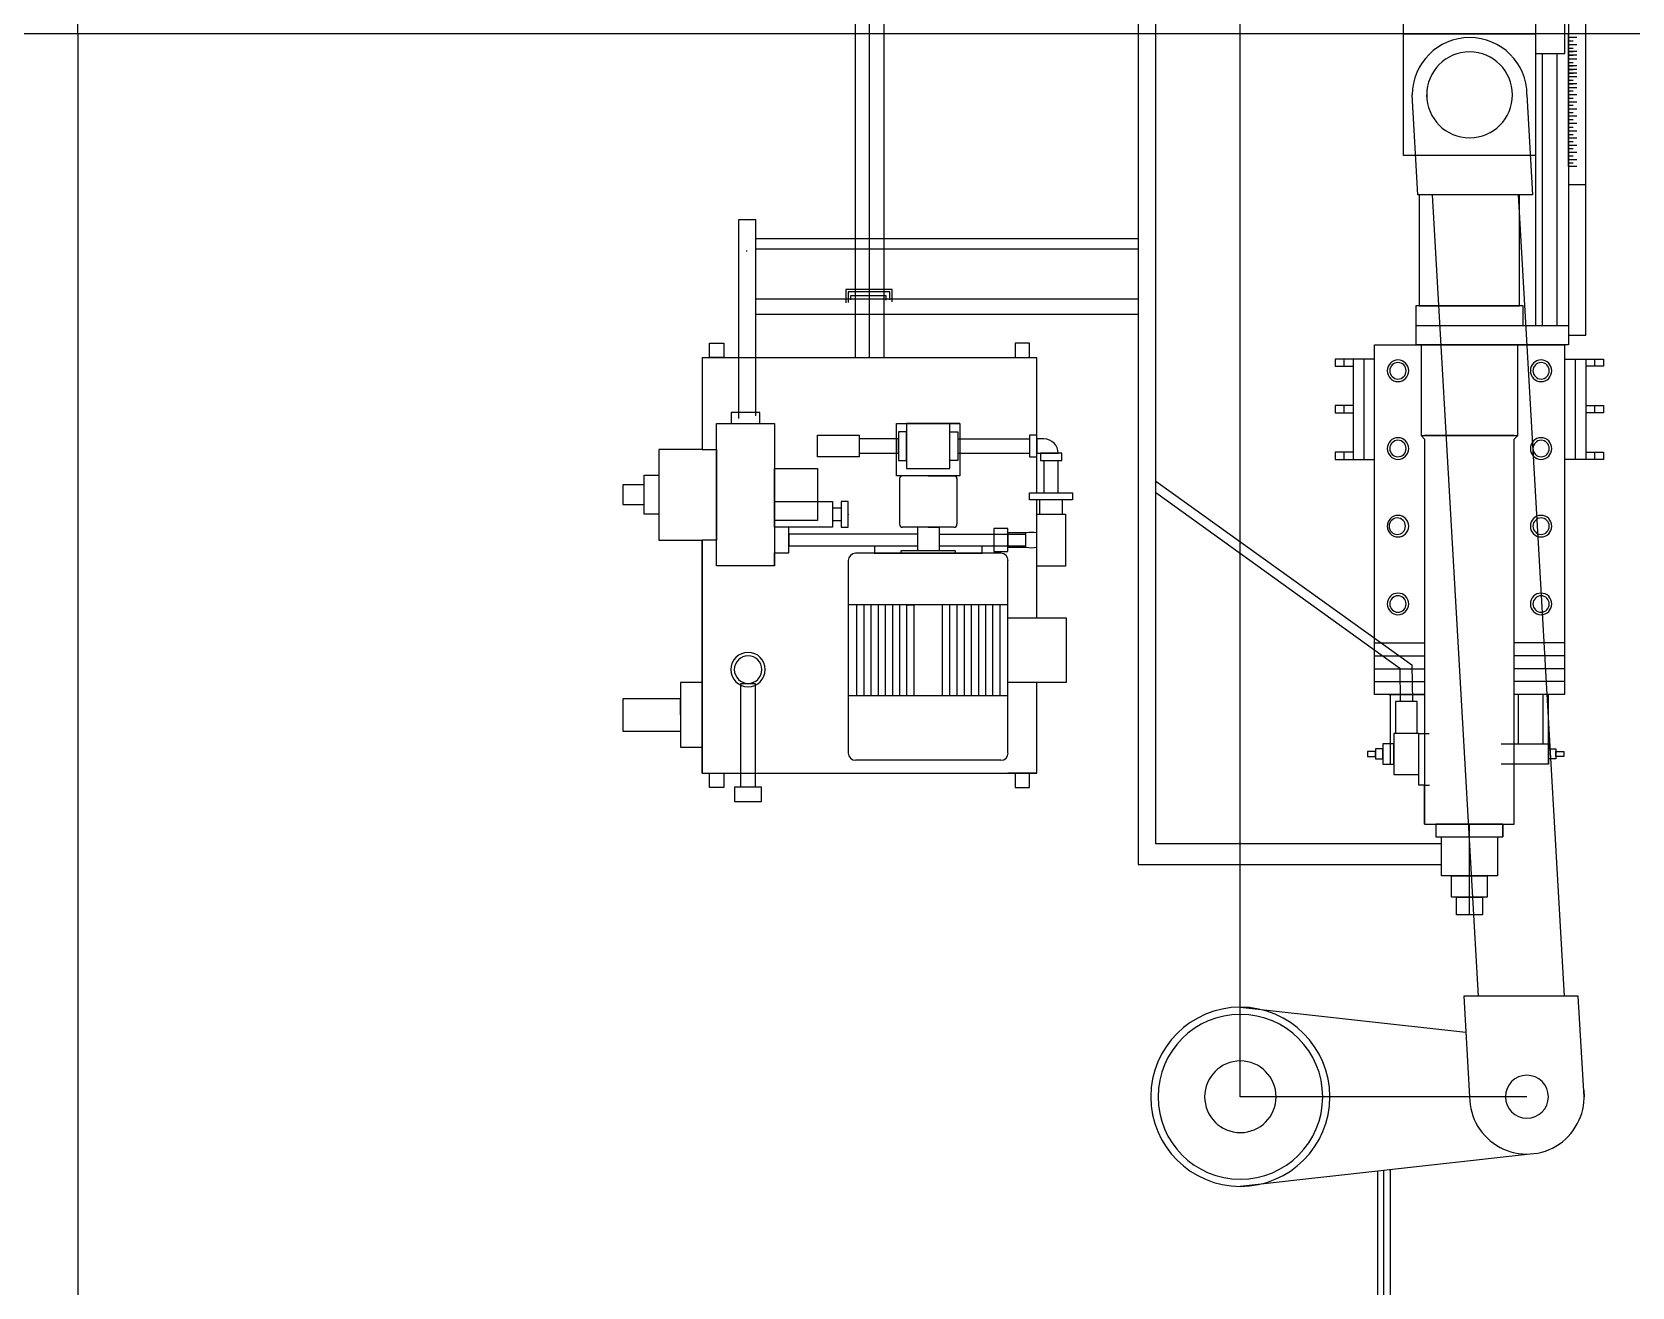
# Model space of a CAD drawing. Header units: inches. Extents: x 23291 to 181956, y 9161 to 51408.
# Drawn here: x 44816 to 47274, y 29985 to 31913 of the extents above; entities that cross this region are included whole.
import ezdxf

# ---------------------------------------------------------------- set-up
doc = ezdxf.new("R2010")
doc.units = ezdxf.units.IN
doc.header["$MEASUREMENT"] = 0
doc.linetypes.add('CENTER2', pattern=[1.125, 0.75, -0.125, 0.125, -0.125])
for name, color, linetype in [('CL', 2, 'Continuous'), ('PDF9_Geometry', 7, 'Continuous'), ('wl 2', 3, 'Continuous')]:
    doc.layers.add(name, color=color, linetype=linetype)

# ---------------------------------------------------------------- blocks, each defined once
blk = doc.blocks.new('2')
at = {"layer": 'PDF9_Geometry', "lineweight": 25}
for p, q in [((28.5852, 30.4683), (28.5852, 32.7103)), ((28.5606, 32.6849), (28.5606, 30.4397)), ((28.1654, 32.0517), (28.1654, 31.1473)), ((28.1853, 31.5995), (28.1853, 32.0517)), ((28.2054, 32.0517), (28.2054, 31.1473)), ((29.1618, 32.0201), (29.1618, 31.5995)), ((29.1857, 31.5995), (29.1857, 32.0201)), ((28.9313, 31.5995), (28.9313, 31.7696)), ((29.1153, 31.7696), (29.1153, 31.5995)), ((29.1563, 31.5995), (29.1563, 31.6266)), ((28.1853, 31.1473), (28.1853, 31.5995)), ((28.9313, 31.5995), (29.1153, 31.5995)), ((28.9313, 31.4296), (28.9313, 31.5995)), ((29.1153, 31.5995), (29.1153, 31.4296)), ((29.1563, 31.5723), (29.1563, 31.5995)), ((29.1618, 31.5949), (29.1618, 31.5999)), ((29.1618, 31.5999), (29.1682, 31.5999)), ((29.1618, 31.5995), (29.1618, 31.1788)), ((29.1857, 31.1788), (29.1857, 31.5995)), ((29.1618, 31.5897), (29.1618, 31.5949)), ((29.1618, 31.5949), (29.1733, 31.5949)), ((29.1618, 31.5847), (29.1618, 31.5897)), ((29.1618, 31.5897), (29.1682, 31.5897)), ((29.1618, 31.5797), (29.1618, 31.5847)), ((29.1618, 31.5847), (29.1733, 31.5847)), ((29.1618, 31.5747), (29.1618, 31.5797)), ((29.1618, 31.5797), (29.1682, 31.5797)), ((29.1733, 31.5747), (29.1618, 31.5747)), ((29.1618, 31.5747), (29.1618, 31.5697)), ((29.1618, 31.5697), (29.1618, 31.5747)), ((29.1618, 31.5747), (29.1682, 31.5747)), ((29.1153, 31.5723), (29.1359, 31.5723)), ((29.1255, 31.1924), (29.1255, 31.5723)), ((29.1359, 31.5723), (29.1563, 31.5723)), ((29.1456, 31.1924), (29.1456, 31.5723)), ((29.1733, 31.5697), (29.1618, 31.5697)), ((29.1618, 31.5697), (29.1618, 31.5647)), ((29.1618, 31.5647), (29.1618, 31.5697)), ((29.1618, 31.5697), (29.1682, 31.5697)), ((29.1618, 31.5597), (29.1618, 31.5647)), ((29.1618, 31.5647), (29.1733, 31.5647)), ((29.1618, 31.5547), (29.1618, 31.5597)), ((29.1618, 31.5597), (29.1682, 31.5597)), ((29.1733, 31.5547), (29.1618, 31.5547)), ((29.1618, 31.5547), (29.1618, 31.5498)), ((29.1618, 31.5498), (29.1618, 31.5547)), ((29.1618, 31.5547), (29.1682, 31.5547)), ((29.1733, 31.5498), (29.1618, 31.5498)), ((29.1618, 31.5498), (29.1618, 31.5448)), ((29.1618, 31.5448), (29.1618, 31.5498)), ((29.1618, 31.5498), (29.1682, 31.5498)), ((29.1733, 31.5448), (29.1618, 31.5448)), ((29.1618, 31.5448), (29.1618, 31.5398)), ((29.1618, 31.5398), (29.1618, 31.5448)), ((29.1618, 31.5448), (29.1682, 31.5448)), ((29.1618, 31.5348), (29.1618, 31.5398)), ((29.1618, 31.5398), (29.1733, 31.5398)), ((29.1618, 31.5298), (29.1618, 31.5348)), ((29.1618, 31.5348), (29.1682, 31.5348)), ((29.1733, 31.5298), (29.1618, 31.5298)), ((29.1618, 31.5298), (29.1618, 31.5248)), ((29.1618, 31.5248), (29.1618, 31.5298)), ((29.1618, 31.5298), (29.1682, 31.5298)), ((28.9512, 31.3745), (28.9432, 31.5144)), ((28.9634, 31.5144), (28.9636, 31.5076)), ((29.1033, 31.5144), (29.1113, 31.3745)), ((29.1618, 31.5198), (29.1618, 31.5248)), ((29.1618, 31.5248), (29.1733, 31.5248)), ((29.1618, 31.5148), (29.1618, 31.5198)), ((29.1618, 31.5198), (29.1682, 31.5198)), ((29.1618, 31.5098), (29.1618, 31.5148)), ((29.1618, 31.5148), (29.1733, 31.5148)), ((29.1618, 31.5048), (29.1618, 31.5098)), ((29.1618, 31.5098), (29.1682, 31.5098)), ((29.1618, 31.4998), (29.1618, 31.5048)), ((29.1618, 31.5048), (29.1733, 31.5048)), ((29.1618, 31.4949), (29.1618, 31.4998)), ((29.1618, 31.4998), (29.1682, 31.4998)), ((29.1618, 31.4899), (29.1618, 31.4949)), ((29.1618, 31.4949), (29.1733, 31.4949)), ((29.1618, 31.4849), (29.1618, 31.4899)), ((29.1618, 31.4899), (29.1682, 31.4899)), ((29.1618, 31.4797), (29.1618, 31.4849)), ((29.1618, 31.4849), (29.1733, 31.4849)), ((29.1618, 31.4747), (29.1618, 31.4797)), ((29.1618, 31.4797), (29.1682, 31.4797)), ((29.1618, 31.4697), (29.1618, 31.4747)), ((29.1618, 31.4747), (29.1733, 31.4747)), ((29.1618, 31.4641), (29.1618, 31.4691)), ((29.1618, 31.4691), (29.1682, 31.4691)), ((29.1618, 31.4591), (29.1618, 31.4641)), ((29.1618, 31.4641), (29.1733, 31.4641)), ((29.1618, 31.4541), (29.1618, 31.4591)), ((29.1618, 31.4591), (29.1682, 31.4591)), ((29.1618, 31.4491), (29.1618, 31.4541)), ((29.1618, 31.4541), (29.1733, 31.4541)), ((29.1618, 31.4441), (29.1618, 31.4491)), ((29.1618, 31.4491), (29.1682, 31.4491)), ((29.1618, 31.4392), (29.1618, 31.4441)), ((29.1618, 31.4441), (29.1733, 31.4441)), ((28.9481, 31.4296), (28.9313, 31.4296)), ((29.1082, 31.4296), (28.9481, 31.4296)), ((29.1153, 31.4296), (29.1082, 31.4296)), ((29.1153, 31.4296), (29.1153, 31.1924)), ((29.1618, 31.4342), (29.1618, 31.4392)), ((29.1618, 31.4392), (29.1682, 31.4392)), ((29.1618, 31.4292), (29.1618, 31.4342)), ((29.1618, 31.4342), (29.1733, 31.4342)), ((29.1618, 31.4242), (29.1618, 31.4292)), ((29.1618, 31.4292), (29.1682, 31.4292)), ((29.1618, 31.4192), (29.1618, 31.4242)), ((29.1618, 31.4242), (29.1733, 31.4242)), ((29.1618, 31.4142), (29.1618, 31.4192)), ((29.1618, 31.4192), (29.1682, 31.4192)), ((29.1733, 31.4142), (29.1618, 31.4142)), ((29.1618, 31.4142), (29.1618, 31.4092)), ((29.1618, 31.4092), (29.1618, 31.4042)), ((29.1618, 31.4042), (29.1618, 31.3992)), ((29.1618, 31.3992), (29.1618, 31.3942)), ((29.0234, 31.3745), (28.9512, 31.3745)), ((28.9532, 31.3745), (28.9532, 31.2195)), ((28.9714, 31.3745), (29.0354, 30.2555)), ((29.1113, 31.3745), (29.0234, 31.3745)), ((29.0914, 31.3745), (29.1554, 30.2555)), ((29.0934, 31.2195), (29.0934, 31.3745)), ((29.1618, 31.3942), (29.1618, 31.3892)), ((29.1618, 31.3892), (29.1857, 31.3892)), ((28.0267, 31.3397), (28.0026, 31.3397)), ((28.0026, 31.3397), (28.0026, 31.0622)), ((28.0267, 31.0662), (28.0267, 31.3397)), ((28.0267, 31.3138), (28.5606, 31.3138)), ((28.0137, 31.2968), (28.0137, 31.2958)), ((28.5606, 31.2988), (28.0267, 31.2988)), ((28.2172, 31.2423), (28.1523, 31.2423)), ((28.1523, 31.2423), (28.1523, 31.2237)), ((28.2136, 31.2393), (28.1556, 31.2393)), ((28.1556, 31.2393), (28.1556, 31.2243)), ((28.2136, 31.2283), (28.2136, 31.2393)), ((28.2172, 31.2253), (28.2172, 31.2423)), ((28.0267, 31.2297), (28.5606, 31.2297)), ((28.2088, 31.2337), (28.1587, 31.2337)), ((28.1587, 31.2337), (28.1587, 31.2283)), ((28.2088, 31.2277), (28.2088, 31.2337)), ((29.0983, 31.2195), (28.9483, 31.2195)), ((28.9483, 31.2195), (28.9483, 31.1652)), ((28.9532, 31.2195), (29.0234, 31.2195)), ((29.0234, 31.2195), (29.0934, 31.2195)), ((29.0983, 31.1924), (29.0983, 31.2195)), ((28.0267, 31.2082), (28.5606, 31.2082)), ((28.9483, 31.1924), (29.1618, 31.1924)), ((29.1618, 31.1924), (29.1618, 31.1652)), ((29.1618, 31.1788), (29.1857, 31.1788)), ((27.9619, 31.1475), (27.9619, 31.1674)), ((27.9619, 31.1674), (27.9818, 31.1674)), ((27.9818, 31.1674), (27.9818, 31.1475)), ((28.4089, 31.1674), (28.389, 31.1674)), ((28.389, 31.1674), (28.389, 31.1475)), ((28.4089, 31.1475), (28.4089, 31.1674)), ((28.8908, 30.6769), (28.8908, 31.1652)), ((28.8908, 31.1652), (28.9559, 31.1652)), ((28.9483, 31.1652), (29.0234, 31.1652)), ((29.1618, 31.1652), (28.9483, 31.1652)), ((28.9559, 31.1652), (28.9559, 31.0387)), ((29.0234, 31.1652), (29.0983, 31.1652)), ((29.0858, 31.1652), (29.1359, 31.1652)), ((29.0907, 31.0387), (29.0907, 31.1652)), ((29.0983, 31.1652), (29.1558, 31.1652)), ((29.1558, 31.1652), (29.1153, 31.1652)), ((29.1456, 31.1652), (29.1357, 31.1652)), ((29.1357, 31.1652), (29.1558, 31.1652)), ((29.1558, 31.1652), (29.1558, 30.6769)), ((28.4189, 31.1473), (27.9519, 31.1473)), ((27.9519, 31.1473), (27.9519, 31.0193)), ((27.9818, 31.1475), (27.9619, 31.1475)), ((28.4189, 30.9588), (28.4189, 31.1473)), ((28.8609, 31.1453), (28.8359, 31.1453)), ((28.8359, 31.1453), (28.8359, 31.1353)), ((28.8359, 31.1353), (28.8609, 31.1353)), ((28.8483, 31.1353), (28.8483, 31.1453)), ((28.8908, 31.1453), (28.8609, 31.1453)), ((28.8609, 31.1453), (28.8609, 31.0053)), ((28.8757, 31.1453), (28.8757, 31.0053)), ((29.1558, 31.1453), (29.1857, 31.1453)), ((29.1709, 31.1453), (29.1709, 31.0053)), ((29.1857, 31.1453), (29.1857, 31.0053)), ((29.1857, 31.1453), (29.2107, 31.1453)), ((29.2107, 31.1353), (29.1857, 31.1353)), ((29.1983, 31.1353), (29.1983, 31.1453)), ((29.2107, 31.1453), (29.2107, 31.1353)), ((28.0323, 31.0706), (27.9924, 31.0706)), ((27.9924, 31.0706), (27.9924, 31.0556)), ((28.0323, 31.0556), (28.0323, 31.0706)), ((28.8609, 31.0804), (28.8359, 31.0804)), ((28.8359, 31.0804), (28.8359, 31.0704)), ((28.8359, 31.0704), (28.8609, 31.0704)), ((28.8483, 31.0704), (28.8483, 31.0804)), ((29.1857, 31.0804), (29.2107, 31.0804)), ((29.2107, 31.0704), (29.1857, 31.0704)), ((29.1983, 31.0704), (29.1983, 31.0804)), ((29.2107, 31.0804), (29.2107, 31.0704)), ((27.9718, 30.956), (27.9718, 31.0556)), ((27.9718, 31.0556), (28.0529, 31.0556)), ((27.9924, 31.0556), (28.0123, 31.0556)), ((28.0123, 31.0556), (28.0323, 31.0556)), ((28.0529, 31.0556), (28.0529, 30.8566)), ((28.1129, 31.0089), (28.1129, 31.0389)), ((28.1129, 31.0389), (28.1709, 31.0389)), ((28.1709, 31.0389), (28.1709, 31.0239)), ((28.2229, 30.9924), (28.2229, 31.0556)), ((28.2229, 31.0556), (28.3117, 31.0556)), ((28.2371, 31.0439), (28.226, 31.0439)), ((28.226, 31.0439), (28.226, 31.0039)), ((28.2674, 31.0556), (28.2371, 31.0556)), ((28.2371, 31.0556), (28.2371, 30.9924)), ((28.2371, 31.0239), (28.2371, 31.0439)), ((28.2978, 31.0556), (28.2674, 31.0556)), ((28.2978, 31.0556), (28.3117, 31.0556)), ((28.3117, 31.0556), (28.2978, 31.0556)), ((28.2978, 31.0556), (28.3117, 31.0556)), ((28.2978, 30.9924), (28.2978, 31.0556)), ((28.2978, 31.0439), (28.3088, 31.0439)), ((28.3088, 31.0439), (28.3088, 31.0039)), ((28.3117, 31.0556), (28.3117, 30.9824)), ((28.4189, 31.0389), (28.4089, 31.0389)), ((28.4089, 31.0389), (28.4089, 31.0089)), ((28.4189, 31.0239), (28.4189, 31.0389)), ((28.9559, 31.0387), (28.9607, 31.0337)), ((28.9559, 31.0387), (29.0234, 31.0387)), ((29.0858, 31.0387), (28.9607, 31.0387)), ((29.0234, 31.0387), (29.0907, 31.0387)), ((29.0858, 31.0337), (29.0907, 31.0387)), ((27.9519, 31.0193), (27.891, 31.0193)), ((27.891, 31.0193), (27.891, 30.8927)), ((27.9519, 31.0193), (27.9718, 31.0193)), ((27.9718, 31.0193), (27.9718, 30.8927)), ((28.226, 31.0339), (28.1709, 31.0339)), ((28.1709, 31.0339), (28.1709, 31.0139)), ((28.1709, 31.0239), (28.1709, 31.0089)), ((28.226, 31.0239), (28.226, 31.0339)), ((28.226, 31.0139), (28.226, 31.0239)), ((28.2371, 31.0039), (28.2371, 31.0239)), ((28.3088, 31.0339), (28.3638, 31.0339)), ((28.3638, 31.0339), (28.4089, 31.0339)), ((28.4289, 31.0339), (28.4189, 31.0339)), ((28.4189, 31.0339), (28.4189, 31.0139)), ((28.4189, 31.0089), (28.4189, 31.0239)), ((28.9607, 31.0337), (28.9607, 30.496)), ((29.0858, 30.496), (29.0858, 31.0337)), ((28.1709, 31.0089), (28.1129, 31.0089)), ((28.1709, 31.0139), (28.226, 31.0139)), ((28.226, 31.0039), (28.2371, 31.0039)), ((28.3088, 31.0039), (28.2978, 31.0039)), ((28.3088, 31.0139), (28.3638, 31.0139)), ((28.3638, 31.0139), (28.4089, 31.0139)), ((28.4089, 31.0089), (28.4189, 31.0089)), ((28.4189, 31.0139), (28.4289, 31.0139)), ((28.424, 31.0139), (28.424, 31.0039)), ((28.4539, 31.0139), (28.424, 31.0139)), ((28.424, 31.0039), (28.4388, 31.0039)), ((28.4289, 31.0139), (28.4488, 31.0139)), ((28.4289, 31.0039), (28.4289, 30.9588)), ((28.4388, 31.0039), (28.4539, 31.0039)), ((28.4488, 30.9588), (28.4488, 31.0039)), ((28.4539, 31.0039), (28.4539, 31.0139)), ((28.8609, 31.0153), (28.8359, 31.0153)), ((28.8359, 31.0153), (28.8359, 31.0053)), ((28.8359, 31.0053), (28.8609, 31.0053)), ((28.8483, 31.0053), (28.8483, 31.0153)), ((28.8609, 31.0053), (28.8908, 31.0053)), ((29.1857, 31.0053), (29.1558, 31.0053)), ((29.1857, 31.0153), (29.2107, 31.0153)), ((29.2107, 31.0053), (29.1857, 31.0053)), ((29.1983, 31.0053), (29.1983, 31.0153)), ((29.2107, 31.0153), (29.2107, 31.0053)), ((27.8709, 30.9289), (27.8709, 30.9832)), ((27.8709, 30.9832), (27.891, 30.9832)), ((27.891, 30.9832), (27.891, 30.956)), ((28.0529, 30.956), (28.0529, 30.9924)), ((28.0529, 30.9924), (28.1129, 30.9924)), ((28.0529, 30.9924), (28.1129, 30.9924)), ((28.1129, 30.9924), (28.1129, 30.9199)), ((28.2229, 30.9824), (28.2229, 30.9924)), ((28.3117, 30.9824), (28.2229, 30.9824)), ((28.2274, 30.9784), (28.2274, 30.9147)), ((28.2371, 30.9924), (28.2978, 30.9924)), ((28.2674, 30.9824), (28.3073, 30.9824)), ((28.3073, 30.9784), (28.3073, 30.9147)), ((28.5852, 30.9748), (28.9428, 30.7182)), ((27.8709, 30.9696), (27.8407, 30.9696)), ((27.8407, 30.9696), (27.8407, 30.9424)), ((27.8709, 30.956), (27.8709, 30.9696)), ((27.8709, 30.9424), (27.8709, 30.956)), ((27.891, 30.956), (27.891, 30.9289)), ((27.9718, 30.8566), (27.9718, 30.956)), ((28.0529, 30.9199), (28.0529, 30.956)), ((28.4089, 30.9488), (28.4089, 30.9588)), ((28.4089, 30.9588), (28.4689, 30.9588)), ((28.4388, 30.9488), (28.4089, 30.9488)), ((28.4189, 30.7839), (28.4189, 30.9488)), ((28.455, 30.9488), (28.4229, 30.9488)), ((28.4229, 30.9488), (28.4229, 30.9289)), ((28.4289, 30.9588), (28.4388, 30.9588)), ((28.4388, 30.9588), (28.4488, 30.9588)), ((28.4689, 30.9488), (28.4388, 30.9488)), ((28.455, 30.9289), (28.455, 30.9488)), ((28.4689, 30.9588), (28.4689, 30.9488)), ((28.5852, 30.9592), (28.9262, 30.7136)), ((27.8407, 30.9424), (27.8709, 30.9424)), ((27.891, 30.9289), (27.8709, 30.9289)), ((28.0529, 30.9107), (28.0529, 30.9466)), ((28.0529, 30.9466), (28.1339, 30.9466)), ((28.1339, 30.9466), (28.1339, 30.9107)), ((28.1339, 30.9376), (28.1459, 30.9376)), ((28.1558, 30.9466), (28.1459, 30.9466)), ((28.1459, 30.9466), (28.1459, 30.9107)), ((28.1459, 30.9376), (28.1459, 30.9197)), ((28.1558, 30.9107), (28.1558, 30.9466)), ((28.1558, 30.9287), (28.1558, 30.9376)), ((28.1558, 30.9197), (28.1558, 30.9287)), ((28.1558, 30.9287), (28.1558, 30.9279)), ((28.4189, 30.8927), (28.4189, 30.9289)), ((28.4189, 30.9289), (28.459, 30.9289)), ((28.4388, 30.9289), (28.455, 30.9289)), ((28.459, 30.9289), (28.459, 30.8564)), ((28.1129, 30.9199), (28.0529, 30.9199)), ((28.0728, 30.9107), (28.0529, 30.9107)), ((28.1339, 30.9107), (28.0529, 30.9107)), ((28.0728, 30.8746), (28.0728, 30.9107)), ((28.1459, 30.9197), (28.1339, 30.9197)), ((28.1459, 30.9107), (28.1558, 30.9107)), ((28.3033, 30.9107), (28.2313, 30.9107)), ((28.2522, 30.9107), (28.2522, 30.8782)), ((28.2674, 30.9107), (28.2825, 30.9107)), ((28.2825, 30.9107), (28.2825, 30.8782)), ((28.3788, 30.9087), (28.3589, 30.9087)), ((28.3589, 30.9087), (28.3589, 30.8766)), ((28.3788, 30.8927), (28.3788, 30.9087)), ((27.891, 30.8927), (27.9519, 30.8927)), ((27.9718, 30.8927), (27.9519, 30.8927)), ((27.9519, 30.8927), (27.9519, 30.5673)), ((27.9519, 30.5673), (27.9519, 30.8927)), ((27.9519, 30.8927), (27.9519, 30.5673)), ((28.2522, 30.9007), (28.0728, 30.9007)), ((28.0728, 30.9007), (28.0728, 30.8927)), ((28.0728, 30.8927), (28.0728, 30.8845)), ((28.0728, 30.8845), (28.2522, 30.8845)), ((28.1924, 30.8845), (28.1924, 30.8742)), ((28.2825, 30.9007), (28.4038, 30.9007)), ((28.2825, 30.8845), (28.4038, 30.8845)), ((28.3425, 30.8742), (28.3425, 30.8845)), ((28.4038, 30.9027), (28.3788, 30.9027)), ((28.3788, 30.9027), (28.3788, 30.8927)), ((28.3788, 30.8927), (28.3788, 30.9007)), ((28.3788, 30.9007), (28.3788, 30.8845)), ((28.3788, 30.8766), (28.3788, 30.8927)), ((28.3788, 30.8825), (28.4038, 30.8825)), ((28.4038, 30.8825), (28.4038, 30.9027)), ((28.0529, 30.8746), (28.0529, 30.8566)), ((28.0529, 30.8566), (28.0529, 30.8746)), ((28.0529, 30.8746), (28.0728, 30.8746)), ((28.1558, 30.8642), (28.1558, 30.5953)), ((28.3689, 30.8742), (28.1658, 30.8742)), ((28.1924, 30.8742), (28.2674, 30.8742)), ((28.2298, 30.8742), (28.2298, 30.8782)), ((28.2298, 30.8782), (28.3049, 30.8782)), ((28.2674, 30.8742), (28.2298, 30.8742)), ((28.2674, 30.8742), (28.3292, 30.8742)), ((28.2674, 30.8742), (28.3425, 30.8742)), ((28.3049, 30.8742), (28.2674, 30.8742)), ((28.3049, 30.8782), (28.3049, 30.8742)), ((28.3589, 30.8766), (28.3788, 30.8766)), ((28.3788, 30.5953), (28.3788, 30.8642)), ((28.0529, 30.8566), (27.9718, 30.8566)), ((28.459, 30.8564), (28.4189, 30.8564)), ((28.2674, 30.8023), (28.1558, 30.8023)), ((28.1773, 30.8023), (28.1673, 30.8023)), ((28.1673, 30.8023), (28.1673, 30.6757)), ((28.1873, 30.8023), (28.1773, 30.8023)), ((28.1773, 30.8023), (28.1773, 30.6757)), ((28.1975, 30.8023), (28.1873, 30.8023)), ((28.1873, 30.8023), (28.1873, 30.6757)), ((28.2074, 30.8023), (28.1975, 30.8023)), ((28.1975, 30.8023), (28.1975, 30.6757)), ((28.2174, 30.8023), (28.2074, 30.8023)), ((28.2074, 30.8023), (28.2074, 30.6757)), ((28.2274, 30.8023), (28.2174, 30.8023)), ((28.2174, 30.8023), (28.2174, 30.6757)), ((28.2373, 30.8023), (28.2274, 30.8023)), ((28.2274, 30.8023), (28.2274, 30.6757)), ((28.2373, 30.6757), (28.2373, 30.8023)), ((28.2373, 30.8023), (28.2473, 30.8023)), ((28.2473, 30.8023), (28.2473, 30.6757)), ((28.3788, 30.8023), (28.2674, 30.8023)), ((28.2874, 30.8023), (28.2674, 30.8023)), ((28.2874, 30.6757), (28.2874, 30.8023)), ((28.2973, 30.8023), (28.2973, 30.6757)), ((28.3073, 30.8023), (28.3073, 30.6757)), ((28.3175, 30.8023), (28.3175, 30.6757)), ((28.3274, 30.8023), (28.3274, 30.6757)), ((28.3374, 30.8023), (28.3374, 30.6757)), ((28.3474, 30.8023), (28.3474, 30.6757)), ((28.3573, 30.8023), (28.3573, 30.6757)), ((28.3673, 30.8023), (28.3673, 30.6757)), ((28.3788, 30.6757), (28.3788, 30.8023)), ((28.3788, 30.739), (28.3788, 30.7931)), ((28.3788, 30.739), (28.3788, 30.7839)), ((28.3788, 30.7839), (28.4599, 30.7839)), ((28.4599, 30.7839), (28.4599, 30.6939)), ((28.8908, 30.749), (28.9607, 30.749)), ((29.1558, 30.749), (29.0858, 30.749)), ((28.3788, 30.6847), (28.3788, 30.739)), ((28.8908, 30.7308), (28.9607, 30.7308)), ((29.1558, 30.7308), (29.0858, 30.7308)), ((28.8908, 30.7129), (28.9607, 30.7129)), ((28.9262, 30.7136), (28.9266, 30.6673)), ((28.9428, 30.7182), (28.9439, 30.6673)), ((29.1558, 30.7129), (29.0858, 30.7129)), ((27.9519, 30.6937), (27.9216, 30.6937)), ((27.9216, 30.6937), (27.9216, 30.6032)), ((28.0057, 30.5475), (28.0057, 30.6925)), ((28.0057, 30.6925), (28.0157, 30.6925)), ((28.0157, 30.6925), (28.0259, 30.6925)), ((28.0259, 30.6925), (28.0259, 30.5475)), ((28.4599, 30.6939), (28.3788, 30.6939)), ((28.4189, 30.5673), (28.4189, 30.6939)), ((28.8908, 30.6949), (28.9607, 30.6949)), ((29.1558, 30.6949), (29.0858, 30.6949)), ((27.9216, 30.6711), (27.8407, 30.6711)), ((27.8407, 30.6711), (27.8407, 30.6258)), ((27.9216, 30.6486), (27.9216, 30.6711)), ((28.1558, 30.6757), (28.2674, 30.6757)), ((28.2674, 30.6757), (28.3788, 30.6757)), ((28.9109, 30.6769), (28.8908, 30.6769)), ((28.9109, 30.6769), (28.9607, 30.6769)), ((28.9607, 30.6769), (28.9109, 30.6769)), ((28.9131, 30.5797), (28.9131, 30.6769)), ((28.9202, 30.6769), (28.9552, 30.6769)), ((28.9503, 30.6673), (28.9202, 30.6673)), ((28.9202, 30.6673), (28.9202, 30.6226)), ((28.9503, 30.6226), (28.9503, 30.6673)), ((29.1359, 30.6769), (29.0858, 30.6769)), ((29.1264, 30.6769), (29.0914, 30.6769)), ((29.0914, 30.6769), (29.0914, 30.6082)), ((29.1264, 30.6082), (29.1264, 30.6769)), ((29.1335, 30.5797), (29.1335, 30.6769)), ((29.1558, 30.6769), (29.1359, 30.6769)), ((27.8407, 30.6258), (27.9216, 30.6258)), ((28.9528, 30.6226), (28.9178, 30.6226)), ((28.9178, 30.6226), (28.9178, 30.5653)), ((28.9528, 30.5503), (28.9528, 30.6226)), ((28.9528, 30.6226), (28.9607, 30.6226)), ((28.9528, 30.5653), (28.9528, 30.6226)), ((28.9607, 30.6226), (28.9672, 30.6226)), ((27.9216, 30.6032), (27.9519, 30.6032)), ((27.9519, 30.6032), (27.9519, 30.5673)), ((28.8919, 30.5975), (28.8808, 30.5975)), ((28.8808, 30.5975), (28.8808, 30.5905)), ((28.9025, 30.6011), (28.8919, 30.6011)), ((28.8919, 30.6011), (28.8919, 30.5869)), ((28.8919, 30.5941), (28.8919, 30.5975)), ((28.8919, 30.5905), (28.8919, 30.5941)), ((28.9178, 30.6082), (28.9025, 30.6082)), ((28.9025, 30.6082), (28.9025, 30.5797)), ((28.9025, 30.5941), (28.9025, 30.6011)), ((28.9025, 30.5869), (28.9025, 30.5941)), ((28.9178, 30.5941), (28.9178, 30.6082)), ((28.9178, 30.5797), (28.9178, 30.5941)), ((29.0677, 30.6082), (29.1335, 30.6082)), ((29.1335, 30.6082), (29.1335, 30.5797)), ((29.1335, 30.5941), (29.1335, 30.6011)), ((29.1335, 30.6011), (29.1441, 30.6011)), ((29.1335, 30.5869), (29.1335, 30.5941)), ((29.1441, 30.6011), (29.1441, 30.5869)), ((29.1441, 30.5941), (29.1441, 30.5975)), ((29.1441, 30.5975), (29.1552, 30.5975)), ((29.1441, 30.5905), (29.1441, 30.5941)), ((29.1552, 30.5975), (29.1552, 30.5905)), ((28.3689, 30.5853), (28.1658, 30.5853)), ((28.8808, 30.5905), (28.8919, 30.5905)), ((28.8919, 30.5869), (28.9025, 30.5869)), ((28.9025, 30.5797), (28.9178, 30.5797)), ((29.1335, 30.5797), (29.0677, 30.5797)), ((29.1441, 30.5869), (29.1335, 30.5869)), ((29.1552, 30.5905), (29.1441, 30.5905)), ((27.9519, 30.5673), (28.4189, 30.5673)), ((27.9519, 30.5673), (28.0329, 30.5673)), ((27.9519, 30.5673), (27.9718, 30.5673)), ((27.9619, 30.5471), (27.9619, 30.5673)), ((27.9818, 30.5471), (27.9619, 30.5471)), ((27.9718, 30.5673), (27.9818, 30.5673)), ((27.9818, 30.5673), (27.9818, 30.5471)), ((28.0157, 30.5475), (27.9968, 30.5475)), ((27.9968, 30.5475), (27.9968, 30.5276)), ((28.0157, 30.5475), (28.0057, 30.5475)), ((28.0347, 30.5475), (28.0157, 30.5475)), ((28.0259, 30.5475), (28.0157, 30.5475)), ((28.0347, 30.5276), (28.0347, 30.5475)), ((28.4189, 30.5673), (28.3788, 30.5673)), ((28.389, 30.5673), (28.389, 30.5471)), ((28.389, 30.5471), (28.4089, 30.5471)), ((28.4089, 30.5471), (28.4089, 30.5673)), ((28.9178, 30.5653), (28.9528, 30.5653)), ((28.9528, 30.5503), (28.9528, 30.5653)), ((28.9607, 30.5503), (28.9528, 30.5503)), ((28.9607, 30.496), (28.9607, 30.5503)), ((28.9607, 30.5503), (28.9676, 30.5503)), ((27.9968, 30.5276), (28.0157, 30.5276)), ((28.0157, 30.5276), (28.0347, 30.5276)), ((28.9607, 30.496), (29.0858, 30.496)), ((29.0234, 30.496), (28.9765, 30.496)), ((28.9765, 30.496), (28.9765, 30.4781)), ((29.0234, 30.3695), (29.0234, 30.496)), ((29.0701, 30.496), (29.0234, 30.496)), ((29.0234, 30.496), (29.0701, 30.496)), ((29.0701, 30.4781), (29.0701, 30.496)), ((29.0701, 30.496), (29.0701, 30.4781)), ((28.9842, 30.4683), (28.5852, 30.4683)), ((28.9765, 30.4781), (29.0701, 30.4781)), ((28.9842, 30.4238), (28.9842, 30.4781)), ((28.9842, 30.4781), (29.0234, 30.4781)), ((29.0234, 30.4781), (29.0624, 30.4781)), ((29.0624, 30.4781), (29.0624, 30.4238)), ((28.5606, 30.4397), (28.9842, 30.4397)), ((29.0624, 30.4238), (28.9842, 30.4238)), ((28.9984, 30.3938), (28.9984, 30.4238)), ((28.9984, 30.4238), (29.0234, 30.4238)), ((29.0234, 30.4238), (29.0482, 30.4238)), ((29.0482, 30.4238), (29.0482, 30.3938)), ((29.0482, 30.3938), (28.9984, 30.3938)), ((29.0052, 30.3695), (29.0052, 30.3938)), ((29.0052, 30.3938), (29.0234, 30.3938)), ((29.0234, 30.3938), (29.0413, 30.3938)), ((29.0413, 30.3938), (29.0413, 30.3695)), ((29.0413, 30.3695), (29.0052, 30.3695)), ((28.7032, 30.2405), (29.0181, 30.2054)), ((29.0234, 30.2555), (29.0152, 30.2555)), ((29.0152, 30.2555), (29.0234, 30.1153)), ((29.0354, 30.2555), (29.0234, 30.2555)), ((29.1753, 30.2555), (29.0274, 30.2555)), ((29.1833, 30.1153), (29.1753, 30.2555)), ((29.1828, 30.1245), (29.1833, 30.1153)), ((29.1033, 30.1153), (28.7032, 30.1153)), ((28.7032, 29.9903), (29.1122, 30.0359)), ((28.8948, 30.0117), (28.8948, 29.5392)), ((28.9034, 30.0127), (28.9034, 29.5392)), ((28.9127, 30.0137), (28.9127, 29.5392))]:
    blk.add_line(p, q, dxfattribs=at)
for centre, major_axis, start_param, end_param in [((28.4115, 30.8644), (0.043, 0), 1.395301, 1.746292), ((28.4115, 30.9207), (0.043, 0), 4.536915, 4.887863), ((29.1035, 30.1015), (0.0735, 0), 4.178174, 5.373183)]:
    blk.add_ellipse(centre, major_axis=major_axis, ratio=0.901599, start_param=start_param, end_param=end_param, dxfattribs=at)
for points in [[(29.0235, 31.5943), (28.9793, 31.5943), (28.9435, 31.5585), (28.9435, 31.5143)], [(29.1036, 31.5143), (29.1036, 31.5585), (29.0677, 31.5943), (29.0235, 31.5943)], [(29.0235, 31.5743), (28.9904, 31.5743), (28.9636, 31.5475), (28.9636, 31.5143)], [(29.0834, 31.5143), (29.0834, 31.5475), (29.0566, 31.5743), (29.0235, 31.5743)], [(28.9636, 31.5143), (28.9636, 31.4812), (28.9904, 31.4543), (29.0235, 31.4543)], [(29.0235, 31.4543), (29.0566, 31.4543), (29.0834, 31.4812), (29.0834, 31.5143)], [(28.9234, 31.1441), (28.9152, 31.1441), (28.9085, 31.1373), (28.9085, 31.129)], [(28.9085, 31.129), (28.9085, 31.1207), (28.9152, 31.1139), (28.9234, 31.1139)], [(28.9234, 31.1405), (28.9171, 31.1405), (28.912, 31.1353), (28.912, 31.129)], [(28.912, 31.129), (28.912, 31.1227), (28.9171, 31.1175), (28.9234, 31.1175)], [(28.9384, 31.129), (28.9384, 31.1373), (28.9317, 31.1441), (28.9234, 31.1441)], [(28.9348, 31.129), (28.9348, 31.1353), (28.9297, 31.1405), (28.9234, 31.1405)], [(28.9234, 31.1139), (28.9317, 31.1139), (28.9384, 31.1207), (28.9384, 31.129)], [(28.9234, 31.1175), (28.9297, 31.1175), (28.9348, 31.1227), (28.9348, 31.129)], [(29.1234, 31.1441), (29.1151, 31.1441), (29.1084, 31.1373), (29.1084, 31.129)], [(29.1084, 31.129), (29.1084, 31.1207), (29.1151, 31.1139), (29.1234, 31.1139)], [(29.1234, 31.1405), (29.1171, 31.1405), (29.112, 31.1353), (29.112, 31.129)], [(29.112, 31.129), (29.112, 31.1227), (29.1171, 31.1175), (29.1234, 31.1175)], [(29.1383, 31.129), (29.1383, 31.1373), (29.1316, 31.1441), (29.1234, 31.1441)], [(29.1348, 31.129), (29.1348, 31.1353), (29.1297, 31.1405), (29.1234, 31.1405)], [(29.1234, 31.1139), (29.1316, 31.1139), (29.1383, 31.1207), (29.1383, 31.129)], [(29.1234, 31.1175), (29.1297, 31.1175), (29.1348, 31.1227), (29.1348, 31.129)], [(28.449, 31.0138), (28.449, 31.0249), (28.44, 31.0339), (28.429, 31.0339)], [(28.9234, 31.0355), (28.9152, 31.0355), (28.9085, 31.0287), (28.9085, 31.0204)], [(28.9085, 31.0204), (28.9085, 31.0121), (28.9152, 31.0053), (28.9234, 31.0053)], [(28.9234, 31.0319), (28.9171, 31.0319), (28.912, 31.0267), (28.912, 31.0204)], [(28.912, 31.0204), (28.912, 31.0141), (28.9171, 31.0089), (28.9234, 31.0089)], [(28.9384, 31.0204), (28.9384, 31.0287), (28.9317, 31.0355), (28.9234, 31.0355)], [(28.9348, 31.0204), (28.9348, 31.0267), (28.9297, 31.0319), (28.9234, 31.0319)], [(28.9234, 31.0053), (28.9317, 31.0053), (28.9384, 31.0121), (28.9384, 31.0204)], [(28.9234, 31.0089), (28.9297, 31.0089), (28.9348, 31.0141), (28.9348, 31.0204)], [(29.1234, 31.0355), (29.1151, 31.0355), (29.1084, 31.0287), (29.1084, 31.0204)], [(29.1084, 31.0204), (29.1084, 31.0121), (29.1151, 31.0053), (29.1234, 31.0053)], [(29.1234, 31.0319), (29.1171, 31.0319), (29.112, 31.0267), (29.112, 31.0204)], [(29.112, 31.0204), (29.112, 31.0141), (29.1171, 31.0089), (29.1234, 31.0089)], [(29.1383, 31.0204), (29.1383, 31.0287), (29.1316, 31.0355), (29.1234, 31.0355)], [(29.1348, 31.0204), (29.1348, 31.0267), (29.1297, 31.0319), (29.1234, 31.0319)], [(29.1234, 31.0053), (29.1316, 31.0053), (29.1383, 31.0121), (29.1383, 31.0204)], [(29.1234, 31.0089), (29.1297, 31.0089), (29.1348, 31.0141), (29.1348, 31.0204)], [(28.2315, 30.9824), (28.2292, 30.9824), (28.2274, 30.9805), (28.2274, 30.9783)], [(28.3075, 30.9783), (28.3075, 30.9805), (28.3057, 30.9824), (28.3034, 30.9824)], [(28.9234, 30.9271), (28.9152, 30.9271), (28.9085, 30.9203), (28.9085, 30.912)], [(28.9384, 30.912), (28.9384, 30.9203), (28.9317, 30.9271), (28.9234, 30.9271)], [(29.1234, 30.9271), (29.1151, 30.9271), (29.1084, 30.9203), (29.1084, 30.912)], [(29.1383, 30.912), (29.1383, 30.9203), (29.1316, 30.9271), (29.1234, 30.9271)], [(28.2274, 30.9146), (28.2274, 30.9123), (28.2292, 30.9105), (28.2315, 30.9105)], [(28.3034, 30.9105), (28.3057, 30.9105), (28.3075, 30.9123), (28.3075, 30.9146)], [(28.9085, 30.912), (28.9085, 30.9037), (28.9152, 30.8969), (28.9234, 30.8969)], [(28.9225, 30.9235), (28.9162, 30.9235), (28.9111, 30.9183), (28.9111, 30.912)], [(28.9111, 30.912), (28.9111, 30.9057), (28.9162, 30.9005), (28.9225, 30.9005)], [(28.9339, 30.912), (28.9339, 30.9183), (28.9288, 30.9235), (28.9225, 30.9235)], [(28.9225, 30.9005), (28.9288, 30.9005), (28.9339, 30.9057), (28.9339, 30.912)], [(28.9234, 30.8969), (28.9317, 30.8969), (28.9384, 30.9037), (28.9384, 30.912)], [(29.1084, 30.912), (29.1084, 30.9037), (29.1151, 30.8969), (29.1234, 30.8969)], [(29.1234, 30.9235), (29.1171, 30.9235), (29.112, 30.9183), (29.112, 30.912)], [(29.112, 30.912), (29.112, 30.9057), (29.1171, 30.9005), (29.1234, 30.9005)], [(29.1348, 30.912), (29.1348, 30.9183), (29.1297, 30.9235), (29.1234, 30.9235)], [(29.1234, 30.8969), (29.1316, 30.8969), (29.1383, 30.9037), (29.1383, 30.912)], [(29.1234, 30.9005), (29.1297, 30.9005), (29.1348, 30.9057), (29.1348, 30.912)], [(28.1659, 30.8742), (28.1603, 30.8742), (28.1558, 30.8696), (28.1558, 30.8641)], [(28.379, 30.8641), (28.379, 30.8696), (28.3745, 30.8742), (28.369, 30.8742)], [(28.9234, 30.8185), (28.9152, 30.8185), (28.9085, 30.8117), (28.9085, 30.8034)], [(28.9234, 30.8149), (28.9171, 30.8149), (28.912, 30.8097), (28.912, 30.8034)], [(28.9384, 30.8034), (28.9384, 30.8117), (28.9317, 30.8185), (28.9234, 30.8185)], [(28.9348, 30.8034), (28.9348, 30.8097), (28.9297, 30.8149), (28.9234, 30.8149)], [(29.1234, 30.8185), (29.1151, 30.8185), (29.1084, 30.8117), (29.1084, 30.8034)], [(29.1234, 30.8149), (29.1171, 30.8149), (29.112, 30.8097), (29.112, 30.8034)], [(29.1383, 30.8034), (29.1383, 30.8117), (29.1316, 30.8185), (29.1234, 30.8185)], [(29.1348, 30.8034), (29.1348, 30.8097), (29.1297, 30.8149), (29.1234, 30.8149)], [(28.9085, 30.8034), (28.9085, 30.7951), (28.9152, 30.7883), (28.9234, 30.7883)], [(28.912, 30.8034), (28.912, 30.797), (28.9171, 30.7919), (28.9234, 30.7919)], [(28.9234, 30.7883), (28.9317, 30.7883), (28.9384, 30.7951), (28.9384, 30.8034)], [(28.9234, 30.7919), (28.9297, 30.7919), (28.9348, 30.797), (28.9348, 30.8034)], [(29.1084, 30.8034), (29.1084, 30.7951), (29.1151, 30.7883), (29.1234, 30.7883)], [(29.112, 30.8034), (29.112, 30.797), (29.1171, 30.7919), (29.1234, 30.7919)], [(29.1234, 30.7883), (29.1316, 30.7883), (29.1383, 30.7951), (29.1383, 30.8034)], [(29.1234, 30.7919), (29.1297, 30.7919), (29.1348, 30.797), (29.1348, 30.8034)], [(28.0158, 30.7358), (28.0025, 30.7358), (27.9918, 30.725), (27.9918, 30.7118)], [(28.0158, 30.731), (28.0052, 30.731), (27.9966, 30.7224), (27.9966, 30.7118)], [(28.0398, 30.7118), (28.0398, 30.725), (28.029, 30.7358), (28.0158, 30.7358)], [(28.0349, 30.7118), (28.0349, 30.7224), (28.0264, 30.731), (28.0158, 30.731)], [(27.9918, 30.7118), (27.9918, 30.6985), (28.0025, 30.6877), (28.0158, 30.6877)], [(27.9966, 30.7118), (27.9966, 30.7011), (28.0052, 30.6925), (28.0158, 30.6925)], [(28.0158, 30.6925), (28.0264, 30.6925), (28.0349, 30.7011), (28.0349, 30.7118)], [(28.0158, 30.6877), (28.029, 30.6877), (28.0398, 30.6985), (28.0398, 30.7118)], [(28.1558, 30.5952), (28.1558, 30.5896), (28.1603, 30.5851), (28.1659, 30.5851)], [(28.369, 30.5851), (28.3745, 30.5851), (28.379, 30.5896), (28.379, 30.5952)], [(28.7033, 30.2403), (28.6343, 30.2403), (28.5783, 30.1843), (28.5783, 30.1152)], [(28.8283, 30.1152), (28.8283, 30.1843), (28.7724, 30.2403), (28.7033, 30.2403)], [(28.7033, 30.2303), (28.6398, 30.2303), (28.5883, 30.1788), (28.5883, 30.1152)], [(28.8184, 30.1152), (28.8184, 30.1788), (28.7669, 30.2303), (28.7033, 30.2303)], [(28.7033, 30.1652), (28.6757, 30.1652), (28.6534, 30.1428), (28.6534, 30.1152)], [(28.7533, 30.1152), (28.7533, 30.1428), (28.7309, 30.1652), (28.7033, 30.1652)], [(29.1035, 30.1453), (29.0869, 30.1453), (29.0734, 30.1318), (29.0734, 30.1152)], [(29.1335, 30.1152), (29.1335, 30.1318), (29.12, 30.1453), (29.1035, 30.1453)], [(29.1486, 30.0492), (29.1731, 30.066), (29.1864, 30.0949), (29.183, 30.1243)], [(28.5783, 30.1152), (28.5783, 30.0461), (28.6343, 29.9901), (28.7033, 29.9901)], [(28.5883, 30.1152), (28.5883, 30.0517), (28.6398, 30.0001), (28.7033, 30.0001)], [(28.6534, 30.1152), (28.6534, 30.0876), (28.6757, 30.0652), (28.7033, 30.0652)], [(28.7033, 30.0001), (28.7669, 30.0001), (28.8184, 30.0517), (28.8184, 30.1152)], [(28.7033, 29.9901), (28.7724, 29.9901), (28.8283, 30.0461), (28.8283, 30.1152)], [(28.7033, 30.0652), (28.7309, 30.0652), (28.7533, 30.0876), (28.7533, 30.1152)], [(29.0234, 30.1152), (29.0234, 30.0856), (29.0398, 30.0583), (29.0661, 30.0445)], [(29.0734, 30.1152), (29.0734, 30.0986), (29.0869, 30.0852), (29.1035, 30.0852)], [(29.1035, 30.0852), (29.12, 30.0852), (29.1335, 30.0986), (29.1335, 30.1152)]]:
    blk.add_open_spline(points, degree=3, dxfattribs=at)
at = {"layer": 'wl 2', "color": 253, "linetype": 'ByBlock', "true_color": 0x9898cc}
blk.add_line((28.7032, 30.1153), (28.7032, 33.0836), dxfattribs=at)

msp = doc.modelspace()

# ---------------------------------------------------------------- linework, layer by layer
for q in [(44886.5, 35357.4), (44886.5, 28462.6)]:
    msp.add_line((44886.5, 31910), q)
at = {"layer": 'CL', "linetype": 'CENTER2'}
for q in [(42143.8, 31910), (44886.5, 31910)]:
    msp.add_line((49163.1, 31910), q, dxfattribs=at)

# ---------------------------------------------------------------- block references
at = {"xscale": 1100, "yscale": 1100, "zscale": 1100}
msp.add_blockref('2', (15099, -2849.4), dxfattribs=at)

doc.saveas('drawing.dxf')
